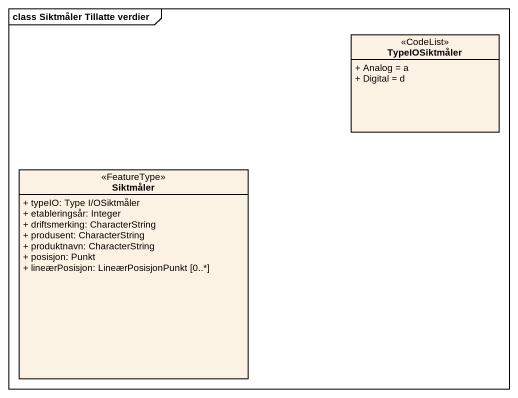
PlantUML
@startuml
mainframe class Siktmåler Tillatte verdier
hide circle
hide empty members
skinparam classAttributeIconSize 0
class TypeIOSiktmåler <<CodeList>> {
  + Analog = a
  + Digital = d
}
class Siktmåler <<FeatureType>> {
  + typeIO: Type I/OSiktmåler
  + etableringsår: Integer
  + driftsmerking: CharacterString
  + produsent: CharacterString
  + produktnavn: CharacterString
  + posisjon: Punkt
  + lineærPosisjon: LineærPosisjonPunkt [0..*]
}
@enduml
